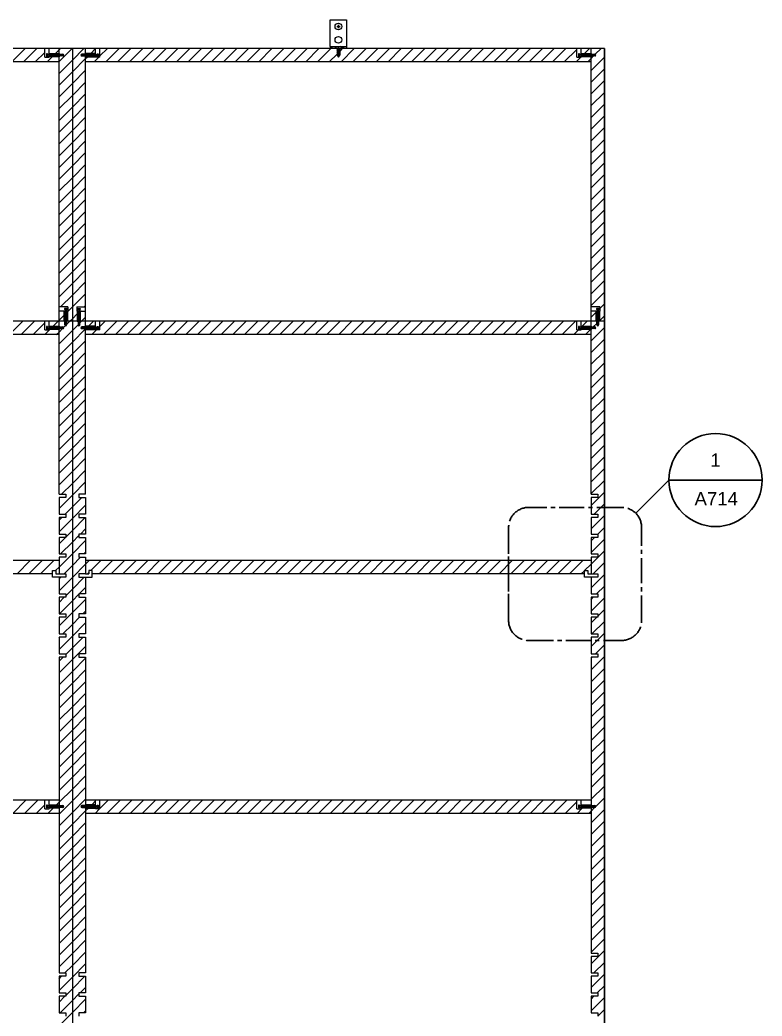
# Model space of a CAD drawing. Header units: millimetres. Extents: x -1085 to 10527, y 119 to 3003.
# Drawn here: x 2661.8 to 2773.4, y 1844.7 to 1994.5 of the extents above; entities that cross this region are included whole.
import ezdxf
from ezdxf.enums import TextEntityAlignment as Align

# ---------------------------------------------------------------- set-up
doc = ezdxf.new("R2010")
doc.units = ezdxf.units.MM
doc.linetypes.add('CENTER2', pattern=[1.125, 0.75, -0.125, 0.125, -0.125])
doc.layers.add('A-SECT A-MCUT', color=4, linetype='Continuous', lineweight=35)
doc.styles.add('ARIAL', font='arial.ttf')

msp = doc.modelspace()

# ---------------------------------------------------------------- linework, layer by layer
for p, q in [((2708.46, 1990.52), (2708.46, 1994.52)), ((2708.46, 1994.52), (2710.96, 1994.52)), ((2709.67, 1993.56), (2709.71, 1993.77)), ((2709.71, 1993.77), (2709.71, 1993.27)), ((2709.71, 1993.77), (2709.75, 1993.56)), ((2710.96, 1994.52), (2710.96, 1990.52)), ((2709.46, 1993.52), (2709.67, 1993.56)), ((2709.46, 1993.52), (2709.96, 1993.52)), ((2709.46, 1993.52), (2709.67, 1993.48)), ((2709.71, 1993.27), (2709.67, 1993.48)), ((2709.75, 1993.48), (2709.71, 1993.27)), ((2709.75, 1993.56), (2709.96, 1993.52)), ((2709.75, 1993.48), (2709.95, 1993.52)), ((2749.71, 1990.22), (2549.71, 1990.22)), ((2665.56, 1988.91), (2665.56, 1990.22)), ((2665.96, 1989.44), (2665.81, 1989.44)), ((2665.81, 1989.44), (2665.81, 1989.04)), ((2665.81, 1989.32), (2665.96, 1989.32)), ((2665.81, 1989.16), (2665.96, 1989.16)), ((2665.96, 1989.04), (2665.96, 1989.44)), ((2666.21, 1989.34), (2665.96, 1989.34)), ((2665.96, 1989.14), (2666.21, 1989.14)), ((2666.21, 1989.49), (2666.21, 1990.22)), ((2666.21, 1988.99), (2666.21, 1989.49)), ((2666.21, 1989.49), (2667.71, 1989.49)), ((2666.21, 1989.44), (2667.71, 1989.44)), ((2667.71, 1989.34), (2666.21, 1989.34)), ((2666.21, 1989.24), (2667.71, 1989.24)), ((2666.21, 1989.14), (2667.71, 1989.14)), ((2667.71, 1923.22), (2667.71, 1990.22)), ((2667.71, 1989.49), (2667.71, 1988.99)), ((2667.71, 1989.38), (2668.27, 1989.38)), ((2667.71, 1989.29), (2667.91, 1989.1)), ((2667.76, 1989.38), (2668.05, 1989.1)), ((2667.9, 1989.38), (2668.19, 1989.1)), ((2668.04, 1989.38), (2668.32, 1989.11)), ((2668.18, 1989.38), (2668.39, 1989.17)), ((2669.71, 1990.22), (2669.71, 1753.22)), ((2671.23, 1989.38), (2671.02, 1989.17)), ((2671.37, 1989.38), (2671.1, 1989.11)), ((2671.71, 1989.38), (2671.15, 1989.38)), ((2671.51, 1989.38), (2671.23, 1989.1)), ((2671.65, 1989.38), (2671.37, 1989.1)), ((2671.71, 1989.29), (2671.51, 1989.1)), ((2671.71, 1923.22), (2671.71, 1990.22)), ((2671.71, 1989.49), (2671.71, 1988.99)), ((2673.21, 1989.49), (2671.71, 1989.49)), ((2673.21, 1989.44), (2671.71, 1989.44)), ((2671.71, 1989.34), (2673.21, 1989.34)), ((2673.21, 1989.24), (2671.71, 1989.24)), ((2673.21, 1989.14), (2671.71, 1989.14)), ((2673.21, 1989.49), (2673.21, 1990.22)), ((2673.21, 1988.99), (2673.21, 1989.49)), ((2673.21, 1989.34), (2673.46, 1989.34)), ((2673.46, 1989.14), (2673.21, 1989.14)), ((2673.46, 1989.44), (2673.61, 1989.44)), ((2673.46, 1989.04), (2673.46, 1989.44)), ((2673.61, 1989.32), (2673.46, 1989.32)), ((2673.61, 1989.16), (2673.46, 1989.16)), ((2673.61, 1989.44), (2673.61, 1989.04)), ((2673.86, 1988.91), (2673.86, 1990.22)), ((2708.46, 1990.52), (2710.96, 1990.52)), ((2708.46, 1990.52), (2708.46, 1990.22)), ((2709.21, 1990.52), (2709.21, 1990.22)), ((2709.51, 1990.22), (2709.21, 1990.37)), ((2709.46, 1990.52), (2709.71, 1990.42)), ((2709.51, 1990.22), (2709.51, 1989.22)), ((2709.51, 1989.82), (2709.77, 1990.22)), ((2709.51, 1990.12), (2709.57, 1990.22)), ((2709.51, 1989.52), (2709.91, 1990.12)), ((2709.51, 1989.22), (2709.91, 1989.82)), ((2709.51, 1989.22), (2709.71, 1988.92)), ((2709.61, 1989.07), (2709.91, 1989.52)), ((2709.96, 1990.52), (2709.71, 1990.42)), ((2709.71, 1988.92), (2709.91, 1989.22)), ((2709.91, 1990.22), (2710.21, 1990.37)), ((2709.91, 1990.22), (2709.91, 1989.22)), ((2710.21, 1990.52), (2710.21, 1990.22)), ((2710.96, 1990.52), (2710.96, 1990.22)), ((2745.56, 1988.91), (2745.56, 1990.22)), ((2745.96, 1989.44), (2745.81, 1989.44)), ((2745.81, 1989.44), (2745.81, 1989.04)), ((2745.81, 1989.32), (2745.96, 1989.32)), ((2745.81, 1989.16), (2745.96, 1989.16)), ((2745.96, 1989.04), (2745.96, 1989.44)), ((2746.21, 1989.34), (2745.96, 1989.34)), ((2745.96, 1989.14), (2746.21, 1989.14)), ((2746.21, 1989.49), (2746.21, 1990.22)), ((2746.21, 1988.99), (2746.21, 1989.49)), ((2746.21, 1989.49), (2747.71, 1989.49)), ((2746.21, 1989.44), (2747.71, 1989.44)), ((2747.71, 1989.34), (2746.21, 1989.34)), ((2746.21, 1989.24), (2747.71, 1989.24)), ((2746.21, 1989.14), (2747.71, 1989.14)), ((2747.71, 1923.22), (2747.71, 1990.22)), ((2747.71, 1989.49), (2747.71, 1988.99)), ((2747.71, 1989.38), (2748.27, 1989.38)), ((2747.71, 1989.29), (2747.91, 1989.1)), ((2747.76, 1989.38), (2748.05, 1989.1)), ((2747.9, 1989.38), (2748.19, 1989.1)), ((2748.04, 1989.38), (2748.32, 1989.11)), ((2748.18, 1989.38), (2748.39, 1989.17)), ((2749.71, 1753.22), (2749.71, 1990.22)), ((2749.71, 1990.22), (2749.71, 1753.22)), ((2667.71, 1988.22), (2631.71, 1988.22)), ((2665.56, 1988.91), (2666.21, 1988.91)), ((2665.81, 1989.04), (2665.96, 1989.04)), ((2666.21, 1989.04), (2667.71, 1989.04)), ((2666.21, 1988.91), (2666.21, 1988.99)), ((2667.71, 1988.99), (2666.21, 1988.99)), ((2668.27, 1989.1), (2667.71, 1989.1)), ((2671.15, 1989.1), (2671.71, 1989.1)), ((2673.21, 1989.04), (2671.71, 1989.04)), ((2671.71, 1988.99), (2673.21, 1988.99)), ((2747.71, 1988.22), (2671.71, 1988.22)), ((2673.21, 1988.91), (2673.21, 1988.99)), ((2673.86, 1988.91), (2673.21, 1988.91)), ((2673.61, 1989.04), (2673.46, 1989.04)), ((2745.56, 1988.91), (2746.21, 1988.91)), ((2745.81, 1989.04), (2745.96, 1989.04)), ((2746.21, 1989.04), (2747.71, 1989.04)), ((2746.21, 1988.91), (2746.21, 1988.99)), ((2747.71, 1988.99), (2746.21, 1988.99)), ((2748.27, 1989.1), (2747.71, 1989.1)), ((2669.03, 1951.37), (2667.72, 1951.37)), ((2668.46, 1950.72), (2667.72, 1950.72)), ((2668.38, 1950.72), (2668.46, 1950.72)), ((2668.46, 1949.22), (2668.46, 1950.72)), ((2668.46, 1950.72), (2668.96, 1950.72)), ((2668.91, 1951.12), (2668.51, 1951.12)), ((2668.51, 1951.12), (2668.51, 1950.97)), ((2668.51, 1950.97), (2668.91, 1950.97)), ((2668.51, 1950.72), (2668.51, 1949.22)), ((2668.61, 1950.97), (2668.61, 1950.72)), ((2668.61, 1950.72), (2668.61, 1949.22)), ((2668.63, 1951.12), (2668.63, 1950.97)), ((2668.71, 1950.72), (2668.71, 1949.22)), ((2668.79, 1951.12), (2668.79, 1950.97)), ((2668.81, 1950.72), (2668.81, 1950.97)), ((2668.81, 1949.22), (2668.81, 1950.72)), ((2668.91, 1950.97), (2668.91, 1951.12)), ((2668.91, 1950.72), (2668.91, 1949.22)), ((2669.03, 1950.72), (2668.96, 1950.72)), ((2668.96, 1950.72), (2668.96, 1949.22)), ((2669.03, 1951.37), (2669.03, 1950.72)), ((2670.38, 1951.37), (2670.38, 1950.72)), ((2670.38, 1951.37), (2671.69, 1951.37)), ((2670.38, 1950.72), (2670.46, 1950.72)), ((2670.96, 1950.72), (2670.46, 1950.72)), ((2670.46, 1950.72), (2670.46, 1949.22)), ((2670.51, 1950.97), (2670.51, 1951.12)), ((2670.51, 1951.12), (2670.91, 1951.12)), ((2670.91, 1950.97), (2670.51, 1950.97)), ((2670.51, 1950.72), (2670.51, 1949.22)), ((2670.61, 1950.72), (2670.61, 1950.97)), ((2670.61, 1949.22), (2670.61, 1950.72)), ((2670.63, 1951.12), (2670.63, 1950.97)), ((2670.71, 1950.72), (2670.71, 1949.22)), ((2670.79, 1951.12), (2670.79, 1950.97)), ((2670.81, 1950.97), (2670.81, 1950.72)), ((2670.81, 1950.72), (2670.81, 1949.22)), ((2670.91, 1951.12), (2670.91, 1950.97)), ((2670.91, 1950.72), (2670.91, 1949.22)), ((2671.03, 1950.72), (2670.96, 1950.72)), ((2670.96, 1950.72), (2671.69, 1950.72)), ((2670.96, 1949.22), (2670.96, 1950.72)), ((2749.03, 1951.37), (2747.72, 1951.37)), ((2748.46, 1950.72), (2747.72, 1950.72)), ((2748.38, 1950.72), (2748.46, 1950.72)), ((2748.46, 1949.22), (2748.46, 1950.72)), ((2748.46, 1950.72), (2748.96, 1950.72)), ((2748.91, 1951.12), (2748.51, 1951.12)), ((2748.51, 1951.12), (2748.51, 1950.97)), ((2748.51, 1950.97), (2748.91, 1950.97)), ((2748.51, 1950.72), (2748.51, 1949.22)), ((2748.61, 1950.97), (2748.61, 1950.72)), ((2748.61, 1950.72), (2748.61, 1949.22)), ((2748.63, 1951.12), (2748.63, 1950.97)), ((2748.71, 1950.72), (2748.71, 1949.22)), ((2748.79, 1951.12), (2748.79, 1950.97)), ((2748.81, 1950.72), (2748.81, 1950.97)), ((2748.81, 1949.22), (2748.81, 1950.72)), ((2748.91, 1950.97), (2748.91, 1951.12)), ((2748.91, 1950.72), (2748.91, 1949.22)), ((2749.03, 1950.72), (2748.96, 1950.72)), ((2748.96, 1950.72), (2748.96, 1949.22)), ((2749.03, 1951.37), (2749.03, 1950.72)), ((2749.71, 1949.22), (2549.71, 1949.22)), ((2665.56, 1947.91), (2665.56, 1949.22)), ((2666.21, 1948.49), (2666.21, 1949.22)), ((2668.96, 1949.22), (2668.46, 1949.22)), ((2668.76, 1949.22), (2668.57, 1949.02)), ((2668.57, 1948.66), (2668.57, 1949.22)), ((2668.85, 1949.17), (2668.57, 1948.88)), ((2668.85, 1949.03), (2668.57, 1948.74)), ((2668.85, 1948.89), (2668.58, 1948.61)), ((2668.85, 1948.75), (2668.64, 1948.54)), ((2668.85, 1949.22), (2668.85, 1948.66)), ((2670.46, 1949.22), (2670.96, 1949.22)), ((2670.57, 1949.22), (2670.57, 1948.66)), ((2670.57, 1949.17), (2670.85, 1948.88)), ((2670.57, 1949.03), (2670.85, 1948.74)), ((2670.57, 1948.89), (2670.84, 1948.61)), ((2670.57, 1948.75), (2670.77, 1948.54)), ((2670.65, 1949.22), (2670.85, 1949.02)), ((2670.85, 1948.66), (2670.85, 1949.22)), ((2673.21, 1948.49), (2673.21, 1949.22)), ((2673.86, 1947.91), (2673.86, 1949.22)), ((2745.56, 1947.91), (2745.56, 1949.22)), ((2746.21, 1948.49), (2746.21, 1949.22)), ((2748.96, 1949.22), (2748.46, 1949.22)), ((2748.76, 1949.22), (2748.57, 1949.02)), ((2748.57, 1948.66), (2748.57, 1949.22)), ((2748.85, 1949.17), (2748.57, 1948.88)), ((2748.85, 1949.03), (2748.57, 1948.74)), ((2748.85, 1948.89), (2748.58, 1948.61)), ((2748.85, 1948.75), (2748.64, 1948.54)), ((2748.85, 1949.22), (2748.85, 1948.66)), ((2667.71, 1947.22), (2631.71, 1947.22)), ((2665.56, 1947.91), (2666.21, 1947.91)), ((2665.96, 1948.44), (2665.81, 1948.44)), ((2665.81, 1948.44), (2665.81, 1948.04)), ((2665.81, 1948.32), (2665.96, 1948.32)), ((2665.81, 1948.16), (2665.96, 1948.16)), ((2665.81, 1948.04), (2665.96, 1948.04)), ((2665.96, 1948.04), (2665.96, 1948.44)), ((2666.21, 1948.34), (2665.96, 1948.34)), ((2665.96, 1948.14), (2666.21, 1948.14)), ((2666.21, 1947.99), (2666.21, 1948.49)), ((2666.21, 1948.49), (2667.71, 1948.49)), ((2666.21, 1948.44), (2667.71, 1948.44)), ((2667.71, 1948.34), (2666.21, 1948.34)), ((2666.21, 1948.24), (2667.71, 1948.24)), ((2666.21, 1948.14), (2667.71, 1948.14)), ((2666.21, 1948.04), (2667.71, 1948.04)), ((2666.21, 1947.91), (2666.21, 1947.99)), ((2667.71, 1947.99), (2666.21, 1947.99)), ((2667.71, 1948.49), (2667.71, 1947.99)), ((2667.71, 1948.38), (2668.27, 1948.38)), ((2667.71, 1948.29), (2667.91, 1948.1)), ((2668.27, 1948.1), (2667.71, 1948.1)), ((2667.76, 1948.38), (2668.05, 1948.1)), ((2667.9, 1948.38), (2668.19, 1948.1)), ((2668.04, 1948.38), (2668.32, 1948.11)), ((2668.18, 1948.38), (2668.39, 1948.17)), ((2671.23, 1948.38), (2671.02, 1948.17)), ((2671.37, 1948.38), (2671.1, 1948.11)), ((2671.71, 1948.38), (2671.15, 1948.38)), ((2671.15, 1948.1), (2671.71, 1948.1)), ((2671.51, 1948.38), (2671.23, 1948.1)), ((2671.65, 1948.38), (2671.37, 1948.1)), ((2671.71, 1948.29), (2671.51, 1948.1)), ((2671.71, 1948.49), (2671.71, 1947.99)), ((2673.21, 1948.49), (2671.71, 1948.49)), ((2673.21, 1948.44), (2671.71, 1948.44)), ((2671.71, 1948.34), (2673.21, 1948.34)), ((2673.21, 1948.24), (2671.71, 1948.24)), ((2673.21, 1948.14), (2671.71, 1948.14)), ((2673.21, 1948.04), (2671.71, 1948.04)), ((2671.71, 1947.99), (2673.21, 1947.99)), ((2747.71, 1947.22), (2671.71, 1947.22)), ((2673.21, 1947.99), (2673.21, 1948.49)), ((2673.21, 1948.34), (2673.46, 1948.34)), ((2673.46, 1948.14), (2673.21, 1948.14)), ((2673.21, 1947.91), (2673.21, 1947.99)), ((2673.86, 1947.91), (2673.21, 1947.91)), ((2673.46, 1948.44), (2673.61, 1948.44)), ((2673.46, 1948.04), (2673.46, 1948.44)), ((2673.61, 1948.32), (2673.46, 1948.32)), ((2673.61, 1948.16), (2673.46, 1948.16)), ((2673.61, 1948.04), (2673.46, 1948.04)), ((2673.61, 1948.44), (2673.61, 1948.04)), ((2745.56, 1947.91), (2746.21, 1947.91)), ((2745.96, 1948.44), (2745.81, 1948.44)), ((2745.81, 1948.44), (2745.81, 1948.04)), ((2745.81, 1948.32), (2745.96, 1948.32)), ((2745.81, 1948.16), (2745.96, 1948.16)), ((2745.81, 1948.04), (2745.96, 1948.04)), ((2745.96, 1948.04), (2745.96, 1948.44)), ((2746.21, 1948.34), (2745.96, 1948.34)), ((2745.96, 1948.14), (2746.21, 1948.14)), ((2746.21, 1947.99), (2746.21, 1948.49)), ((2746.21, 1948.49), (2747.71, 1948.49)), ((2746.21, 1948.44), (2747.71, 1948.44)), ((2747.71, 1948.34), (2746.21, 1948.34)), ((2746.21, 1948.24), (2747.71, 1948.24)), ((2746.21, 1948.14), (2747.71, 1948.14)), ((2746.21, 1948.04), (2747.71, 1948.04)), ((2746.21, 1947.91), (2746.21, 1947.99)), ((2747.71, 1947.99), (2746.21, 1947.99)), ((2747.71, 1948.49), (2747.71, 1947.99)), ((2747.71, 1948.38), (2748.27, 1948.38)), ((2747.71, 1948.29), (2747.91, 1948.1)), ((2748.27, 1948.1), (2747.71, 1948.1)), ((2747.76, 1948.38), (2748.05, 1948.1)), ((2747.9, 1948.38), (2748.19, 1948.1)), ((2748.04, 1948.38), (2748.32, 1948.11)), ((2748.18, 1948.38), (2748.39, 1948.17)), ((2667.71, 1923.22), (2668.71, 1923.22)), ((2668.71, 1923.22), (2668.71, 1922.72)), ((2671.71, 1923.22), (2670.71, 1923.22)), ((2670.71, 1923.22), (2670.71, 1922.72)), ((2747.71, 1923.22), (2748.71, 1923.22)), ((2748.71, 1923.22), (2748.71, 1922.72)), ((2667.71, 1922.72), (2667.71, 1920.22)), ((2667.71, 1922.72), (2667.71, 1920.22)), ((2668.71, 1922.72), (2667.71, 1922.72)), ((2670.71, 1922.72), (2671.71, 1922.72)), ((2671.71, 1922.72), (2671.71, 1920.22)), ((2671.71, 1922.72), (2671.71, 1920.22)), ((2747.71, 1922.72), (2747.71, 1920.22)), ((2748.71, 1922.72), (2747.71, 1922.72)), ((2667.71, 1920.22), (2668.71, 1920.22)), ((2668.71, 1920.22), (2668.71, 1919.72)), ((2671.71, 1920.22), (2670.71, 1920.22)), ((2670.71, 1920.22), (2670.71, 1919.72)), ((2747.71, 1920.22), (2748.71, 1920.22)), ((2748.71, 1920.22), (2748.71, 1919.72)), ((2667.71, 1919.72), (2667.71, 1917.22)), ((2667.71, 1919.72), (2667.71, 1917.22)), ((2668.71, 1919.72), (2667.71, 1919.72)), ((2670.71, 1919.72), (2671.71, 1919.72)), ((2671.71, 1919.72), (2671.71, 1917.22)), ((2671.71, 1919.72), (2671.71, 1917.22)), ((2747.71, 1919.72), (2747.71, 1917.22)), ((2748.71, 1919.72), (2747.71, 1919.72)), ((2667.71, 1917.22), (2668.71, 1917.22)), ((2668.71, 1917.22), (2668.71, 1916.72)), ((2671.71, 1917.22), (2670.71, 1917.22)), ((2670.71, 1917.22), (2670.71, 1916.72)), ((2747.71, 1917.22), (2748.71, 1917.22)), ((2748.71, 1917.22), (2748.71, 1916.72)), ((2667.71, 1916.72), (2667.71, 1914.22)), ((2667.71, 1916.72), (2667.71, 1914.22)), ((2668.71, 1916.72), (2667.71, 1916.72)), ((2670.71, 1916.72), (2671.71, 1916.72)), ((2671.71, 1916.72), (2671.71, 1914.22)), ((2671.71, 1916.72), (2671.71, 1914.22)), ((2747.71, 1916.72), (2747.71, 1914.22)), ((2748.71, 1916.72), (2747.71, 1916.72)), ((2667.71, 1913.22), (2631.71, 1913.22)), ((2667.71, 1914.22), (2668.71, 1914.22)), ((2667.71, 1913.72), (2667.71, 1911.22)), ((2667.71, 1913.72), (2667.71, 1911.22)), ((2668.71, 1913.72), (2667.71, 1913.72)), ((2668.71, 1914.22), (2668.71, 1913.72)), ((2671.71, 1914.22), (2670.71, 1914.22)), ((2670.71, 1914.22), (2670.71, 1913.72)), ((2670.71, 1913.72), (2671.71, 1913.72)), ((2671.71, 1913.72), (2671.71, 1911.22)), ((2671.71, 1913.72), (2671.71, 1911.22)), ((2747.71, 1913.22), (2671.71, 1913.22)), ((2747.71, 1914.22), (2748.71, 1914.22)), ((2747.71, 1913.72), (2747.71, 1911.22)), ((2748.71, 1913.72), (2747.71, 1913.72)), ((2748.71, 1914.22), (2748.71, 1913.72)), ((2666.71, 1910.72), (2666.71, 1911.72)), ((2666.71, 1911.72), (2667.21, 1911.72)), ((2667.21, 1911.72), (2667.21, 1911.22)), ((2672.71, 1911.72), (2672.21, 1911.72)), ((2672.21, 1911.72), (2672.21, 1911.22)), ((2672.71, 1910.72), (2672.71, 1911.72)), ((2746.71, 1910.72), (2746.71, 1911.72)), ((2746.71, 1911.72), (2747.21, 1911.72)), ((2747.21, 1911.72), (2747.21, 1911.22)), ((2666.71, 1911.22), (2632.71, 1911.22)), ((2667.71, 1910.72), (2666.71, 1910.72)), ((2667.21, 1911.22), (2667.71, 1911.22)), ((2667.21, 1911.22), (2667.71, 1911.22)), ((2667.71, 1911.22), (2668.71, 1911.22)), ((2667.71, 1910.72), (2667.71, 1908.22)), ((2667.71, 1910.72), (2667.71, 1908.22)), ((2668.71, 1910.72), (2667.71, 1910.72)), ((2668.71, 1911.22), (2668.71, 1910.72)), ((2671.71, 1911.22), (2670.71, 1911.22)), ((2670.71, 1911.22), (2670.71, 1910.72)), ((2670.71, 1910.72), (2671.71, 1910.72)), ((2671.71, 1911.22), (2672.21, 1911.22)), ((2671.71, 1911.22), (2672.21, 1911.22)), ((2671.71, 1910.72), (2671.71, 1908.22)), ((2671.71, 1910.72), (2671.71, 1908.22)), ((2671.71, 1910.72), (2672.71, 1910.72)), ((2746.71, 1911.22), (2672.71, 1911.22)), ((2747.71, 1910.72), (2746.71, 1910.72)), ((2747.21, 1911.22), (2747.71, 1911.22)), ((2747.71, 1911.22), (2748.71, 1911.22)), ((2747.71, 1910.72), (2747.71, 1908.22)), ((2748.71, 1910.72), (2747.71, 1910.72)), ((2748.71, 1911.22), (2748.71, 1910.72)), ((2667.71, 1908.22), (2668.71, 1908.22)), ((2667.71, 1907.72), (2667.71, 1905.22)), ((2667.71, 1907.72), (2667.71, 1905.22)), ((2668.71, 1907.72), (2667.71, 1907.72)), ((2668.71, 1908.22), (2668.71, 1907.72)), ((2671.71, 1908.22), (2670.71, 1908.22)), ((2670.71, 1908.22), (2670.71, 1907.72)), ((2670.71, 1907.72), (2671.71, 1907.72)), ((2671.71, 1907.72), (2671.71, 1905.22)), ((2671.71, 1907.72), (2671.71, 1905.22)), ((2747.71, 1908.22), (2748.71, 1908.22)), ((2747.71, 1907.72), (2747.71, 1905.22)), ((2748.71, 1907.72), (2747.71, 1907.72)), ((2748.71, 1908.22), (2748.71, 1907.72)), ((2667.71, 1905.22), (2668.71, 1905.22)), ((2667.71, 1904.72), (2667.71, 1902.22)), ((2667.71, 1904.72), (2667.71, 1902.22)), ((2668.71, 1904.72), (2667.71, 1904.72)), ((2668.71, 1905.22), (2668.71, 1904.72)), ((2671.71, 1905.22), (2670.71, 1905.22)), ((2670.71, 1905.22), (2670.71, 1904.72)), ((2670.71, 1904.72), (2671.71, 1904.72)), ((2671.71, 1904.72), (2671.71, 1902.22)), ((2671.71, 1904.72), (2671.71, 1902.22)), ((2747.71, 1905.22), (2748.71, 1905.22)), ((2747.71, 1904.72), (2747.71, 1902.22)), ((2748.71, 1904.72), (2747.71, 1904.72)), ((2748.71, 1905.22), (2748.71, 1904.72)), ((2667.71, 1902.22), (2668.71, 1902.22)), ((2667.71, 1901.72), (2667.71, 1899.22)), ((2667.71, 1901.72), (2667.71, 1899.22)), ((2668.71, 1901.72), (2667.71, 1901.72)), ((2668.71, 1902.22), (2668.71, 1901.72)), ((2671.71, 1902.22), (2670.71, 1902.22)), ((2670.71, 1902.22), (2670.71, 1901.72)), ((2670.71, 1901.72), (2671.71, 1901.72)), ((2671.71, 1901.72), (2671.71, 1899.22)), ((2671.71, 1901.72), (2671.71, 1899.22)), ((2747.71, 1902.22), (2748.71, 1902.22)), ((2747.71, 1901.72), (2747.71, 1899.22)), ((2748.71, 1901.72), (2747.71, 1901.72)), ((2748.71, 1902.22), (2748.71, 1901.72)), ((2667.71, 1899.22), (2668.71, 1899.22)), ((2667.71, 1898.72), (2667.71, 1851.22)), ((2668.71, 1898.72), (2667.71, 1898.72)), ((2668.71, 1899.22), (2668.71, 1898.72)), ((2671.71, 1899.22), (2670.71, 1899.22)), ((2670.71, 1899.22), (2670.71, 1898.72)), ((2670.71, 1898.72), (2671.71, 1898.72)), ((2671.71, 1898.72), (2671.71, 1851.22)), ((2747.71, 1899.22), (2748.71, 1899.22)), ((2747.71, 1898.72), (2747.71, 1854.22)), ((2748.71, 1898.72), (2747.71, 1898.72)), ((2748.71, 1899.22), (2748.71, 1898.72)), ((2667.71, 1877.22), (2631.71, 1877.22)), ((2665.56, 1875.91), (2665.56, 1877.22)), ((2666.21, 1876.49), (2666.21, 1877.22)), ((2747.71, 1877.22), (2671.71, 1877.22)), ((2673.21, 1876.49), (2673.21, 1877.22)), ((2673.86, 1875.91), (2673.86, 1877.22)), ((2745.56, 1875.91), (2745.56, 1877.22)), ((2746.21, 1876.49), (2746.21, 1877.22)), ((2665.56, 1875.91), (2666.21, 1875.91)), ((2665.96, 1876.44), (2665.81, 1876.44)), ((2665.81, 1876.44), (2665.81, 1876.04)), ((2665.81, 1876.32), (2665.96, 1876.32)), ((2665.81, 1876.16), (2665.96, 1876.16)), ((2665.81, 1876.04), (2665.96, 1876.04)), ((2665.96, 1876.04), (2665.96, 1876.44)), ((2666.21, 1876.34), (2665.96, 1876.34)), ((2665.96, 1876.14), (2666.21, 1876.14)), ((2666.21, 1875.99), (2666.21, 1876.49)), ((2666.21, 1876.49), (2667.71, 1876.49)), ((2666.21, 1876.44), (2667.71, 1876.44)), ((2667.71, 1876.34), (2666.21, 1876.34)), ((2666.21, 1876.24), (2667.71, 1876.24)), ((2666.21, 1876.14), (2667.71, 1876.14)), ((2666.21, 1876.04), (2667.71, 1876.04)), ((2666.21, 1875.91), (2666.21, 1875.99)), ((2667.71, 1875.99), (2666.21, 1875.99)), ((2667.71, 1876.49), (2667.71, 1875.99)), ((2667.71, 1876.38), (2668.27, 1876.38)), ((2667.71, 1876.29), (2667.91, 1876.1)), ((2668.27, 1876.1), (2667.71, 1876.1)), ((2667.76, 1876.38), (2668.05, 1876.1)), ((2667.9, 1876.38), (2668.19, 1876.1)), ((2668.04, 1876.38), (2668.32, 1876.11)), ((2668.18, 1876.38), (2668.39, 1876.17)), ((2671.23, 1876.38), (2671.02, 1876.17)), ((2671.37, 1876.38), (2671.1, 1876.11)), ((2671.71, 1876.38), (2671.15, 1876.38)), ((2671.15, 1876.1), (2671.71, 1876.1)), ((2671.51, 1876.38), (2671.23, 1876.1)), ((2671.65, 1876.38), (2671.37, 1876.1)), ((2671.71, 1876.29), (2671.51, 1876.1)), ((2671.71, 1876.49), (2671.71, 1875.99)), ((2673.21, 1876.49), (2671.71, 1876.49)), ((2673.21, 1876.44), (2671.71, 1876.44)), ((2671.71, 1876.34), (2673.21, 1876.34)), ((2673.21, 1876.24), (2671.71, 1876.24)), ((2673.21, 1876.14), (2671.71, 1876.14)), ((2673.21, 1876.04), (2671.71, 1876.04)), ((2671.71, 1875.99), (2673.21, 1875.99)), ((2673.21, 1875.99), (2673.21, 1876.49)), ((2673.21, 1876.34), (2673.46, 1876.34)), ((2673.46, 1876.14), (2673.21, 1876.14)), ((2673.21, 1875.91), (2673.21, 1875.99)), ((2673.86, 1875.91), (2673.21, 1875.91)), ((2673.46, 1876.44), (2673.61, 1876.44)), ((2673.46, 1876.04), (2673.46, 1876.44)), ((2673.61, 1876.32), (2673.46, 1876.32)), ((2673.61, 1876.16), (2673.46, 1876.16)), ((2673.61, 1876.04), (2673.46, 1876.04)), ((2673.61, 1876.44), (2673.61, 1876.04)), ((2745.56, 1875.91), (2746.21, 1875.91)), ((2745.96, 1876.44), (2745.81, 1876.44)), ((2745.81, 1876.44), (2745.81, 1876.04)), ((2745.81, 1876.32), (2745.96, 1876.32)), ((2745.81, 1876.16), (2745.96, 1876.16)), ((2745.81, 1876.04), (2745.96, 1876.04)), ((2745.96, 1876.04), (2745.96, 1876.44)), ((2746.21, 1876.34), (2745.96, 1876.34)), ((2745.96, 1876.14), (2746.21, 1876.14)), ((2746.21, 1875.99), (2746.21, 1876.49)), ((2746.21, 1876.49), (2747.71, 1876.49)), ((2746.21, 1876.44), (2747.71, 1876.44)), ((2747.71, 1876.34), (2746.21, 1876.34)), ((2746.21, 1876.24), (2747.71, 1876.24)), ((2746.21, 1876.14), (2747.71, 1876.14)), ((2746.21, 1876.04), (2747.71, 1876.04)), ((2746.21, 1875.91), (2746.21, 1875.99)), ((2747.71, 1875.99), (2746.21, 1875.99)), ((2747.71, 1876.49), (2747.71, 1875.99)), ((2747.71, 1876.38), (2748.27, 1876.38)), ((2747.71, 1876.29), (2747.91, 1876.1)), ((2748.27, 1876.1), (2747.71, 1876.1)), ((2747.76, 1876.38), (2748.05, 1876.1)), ((2747.9, 1876.38), (2748.19, 1876.1)), ((2748.04, 1876.38), (2748.32, 1876.11)), ((2748.18, 1876.38), (2748.39, 1876.17)), ((2667.71, 1875.22), (2631.71, 1875.22)), ((2747.71, 1875.22), (2671.71, 1875.22)), ((2747.71, 1854.22), (2748.71, 1854.22)), ((2747.71, 1853.72), (2747.71, 1851.22)), ((2748.71, 1853.72), (2747.71, 1853.72)), ((2748.71, 1854.22), (2748.71, 1853.72)), ((2667.71, 1851.22), (2668.71, 1851.22)), ((2667.71, 1850.72), (2667.71, 1848.22)), ((2667.71, 1850.72), (2667.71, 1848.22)), ((2668.71, 1850.72), (2667.71, 1850.72)), ((2668.71, 1851.22), (2668.71, 1850.72)), ((2671.71, 1851.22), (2670.71, 1851.22)), ((2670.71, 1851.22), (2670.71, 1850.72)), ((2670.71, 1850.72), (2671.71, 1850.72)), ((2671.71, 1850.72), (2671.71, 1848.22)), ((2671.71, 1850.72), (2671.71, 1848.22)), ((2747.71, 1851.22), (2748.71, 1851.22)), ((2747.71, 1850.72), (2747.71, 1848.22)), ((2748.71, 1850.72), (2747.71, 1850.72)), ((2748.71, 1851.22), (2748.71, 1850.72)), ((2667.71, 1848.22), (2668.71, 1848.22)), ((2667.71, 1847.72), (2667.71, 1845.22)), ((2667.71, 1847.72), (2667.71, 1845.22)), ((2668.71, 1847.72), (2667.71, 1847.72)), ((2668.71, 1848.22), (2668.71, 1847.72)), ((2671.71, 1848.22), (2670.71, 1848.22)), ((2670.71, 1848.22), (2670.71, 1847.72)), ((2670.71, 1847.72), (2671.71, 1847.72)), ((2671.71, 1847.72), (2671.71, 1845.22)), ((2671.71, 1847.72), (2671.71, 1845.22)), ((2747.71, 1848.22), (2748.71, 1848.22)), ((2747.71, 1847.72), (2747.71, 1845.22)), ((2748.71, 1847.72), (2747.71, 1847.72)), ((2748.71, 1848.22), (2748.71, 1847.72)), ((2667.71, 1845.22), (2668.71, 1845.22)), ((2668.71, 1845.22), (2668.71, 1844.72)), ((2671.71, 1845.22), (2670.71, 1845.22)), ((2670.71, 1845.22), (2670.71, 1844.72)), ((2747.71, 1845.22), (2748.71, 1845.22)), ((2748.71, 1845.22), (2748.71, 1844.72))]:
    msp.add_line(p, q)
at = {"linetype": 'Continuous', "transparency": 33554569}
for p, q in [((2660.61, 1988.22), (2662.61, 1990.22)), ((2662.38, 1988.22), (2664.38, 1990.22)), ((2664.14, 1988.22), (2665.56, 1989.64)), ((2667.18, 1989.49), (2667.71, 1990.02)), ((2667.71, 1990.02), (2667.91, 1990.22)), ((2667.71, 1988.25), (2669.68, 1990.22)), ((2669.71, 1988.48), (2671.45, 1990.22)), ((2672.48, 1989.49), (2673.21, 1990.21)), ((2673.86, 1989.1), (2674.98, 1990.22)), ((2674.75, 1988.22), (2676.75, 1990.22)), ((2676.52, 1988.22), (2678.52, 1990.22)), ((2678.29, 1988.22), (2680.29, 1990.22)), ((2680.05, 1988.22), (2682.05, 1990.22)), ((2681.82, 1988.22), (2683.82, 1990.22)), ((2683.59, 1988.22), (2685.59, 1990.22)), ((2685.36, 1988.22), (2687.36, 1990.22)), ((2687.12, 1988.22), (2689.12, 1990.22)), ((2688.89, 1988.22), (2690.89, 1990.22)), ((2690.66, 1988.22), (2692.66, 1990.22)), ((2692.43, 1988.22), (2694.43, 1990.22)), ((2694.2, 1988.22), (2696.2, 1990.22)), ((2695.96, 1988.22), (2697.96, 1990.22)), ((2697.73, 1988.22), (2699.73, 1990.22)), ((2699.5, 1988.22), (2701.5, 1990.22)), ((2701.27, 1988.22), (2703.27, 1990.22)), ((2703.03, 1988.22), (2705.03, 1990.22)), ((2704.8, 1988.22), (2706.8, 1990.22)), ((2706.57, 1988.22), (2708.57, 1990.22)), ((2708.34, 1988.22), (2709.51, 1989.39)), ((2708.57, 1990.22), (2708.87, 1990.52)), ((2709.91, 1989.79), (2710.34, 1990.22)), ((2710.11, 1988.22), (2712.11, 1990.22)), ((2710.34, 1990.22), (2710.64, 1990.52)), ((2711.87, 1988.22), (2713.87, 1990.22)), ((2713.64, 1988.22), (2715.64, 1990.22)), ((2715.41, 1988.22), (2717.41, 1990.22)), ((2717.18, 1988.22), (2719.18, 1990.22)), ((2718.94, 1988.22), (2720.94, 1990.22)), ((2720.71, 1988.22), (2722.71, 1990.22)), ((2722.48, 1988.22), (2724.48, 1990.22)), ((2724.25, 1988.22), (2726.25, 1990.22)), ((2726.02, 1988.22), (2728.02, 1990.22)), ((2727.78, 1988.22), (2729.78, 1990.22)), ((2729.55, 1988.22), (2731.55, 1990.22)), ((2731.32, 1988.22), (2733.32, 1990.22)), ((2733.09, 1988.22), (2735.09, 1990.22)), ((2734.85, 1988.22), (2736.85, 1990.22)), ((2736.62, 1988.22), (2738.62, 1990.22)), ((2738.39, 1988.22), (2740.39, 1990.22)), ((2740.16, 1988.22), (2742.16, 1990.22)), ((2741.93, 1988.22), (2743.93, 1990.22)), ((2743.69, 1988.22), (2745.56, 1990.09)), ((2746.73, 1989.49), (2747.46, 1990.22)), ((2748.35, 1989.35), (2749.23, 1990.22)), ((2665.91, 1988.22), (2666.68, 1988.99)), ((2667.68, 1988.22), (2667.71, 1988.25)), ((2667.71, 1986.48), (2669.71, 1988.48)), ((2669.71, 1986.71), (2671.71, 1988.71)), ((2671.71, 1988.71), (2671.98, 1988.99)), ((2672.98, 1988.22), (2673.67, 1988.91)), ((2745.46, 1988.22), (2746.15, 1988.91)), ((2746.21, 1988.97), (2746.23, 1988.99)), ((2747.23, 1988.22), (2747.71, 1988.7)), ((2747.71, 1988.7), (2748.1, 1989.1)), ((2747.71, 1986.93), (2749.71, 1988.93)), ((2667.71, 1984.71), (2669.71, 1986.71)), ((2669.71, 1984.95), (2671.71, 1986.95)), ((2747.71, 1985.16), (2749.71, 1987.16)), ((2667.71, 1982.95), (2669.71, 1984.95)), ((2669.71, 1983.18), (2671.71, 1985.18)), ((2747.71, 1983.4), (2749.71, 1985.4)), ((2667.71, 1981.18), (2669.71, 1983.18)), ((2669.71, 1981.41), (2671.71, 1983.41)), ((2747.71, 1981.63), (2749.71, 1983.63)), ((2669.71, 1979.64), (2671.71, 1981.64)), ((2747.71, 1979.86), (2749.71, 1981.86)), ((2667.71, 1979.41), (2669.71, 1981.41)), ((2667.71, 1977.64), (2669.71, 1979.64)), ((2669.71, 1977.88), (2671.71, 1979.88)), ((2747.71, 1978.09), (2749.71, 1980.09)), ((2667.71, 1975.88), (2669.71, 1977.88)), ((2669.71, 1976.11), (2671.71, 1978.11)), ((2747.71, 1976.33), (2749.71, 1978.33)), ((2667.71, 1974.11), (2669.71, 1976.11)), ((2669.71, 1974.34), (2671.71, 1976.34)), ((2747.71, 1974.56), (2749.71, 1976.56)), ((2667.71, 1972.34), (2669.71, 1974.34)), ((2669.71, 1972.57), (2671.71, 1974.57)), ((2747.71, 1972.79), (2749.71, 1974.79)), ((2669.71, 1970.8), (2671.71, 1972.8)), ((2747.71, 1971.02), (2749.71, 1973.02)), ((2667.71, 1970.57), (2669.71, 1972.57)), ((2747.71, 1969.26), (2749.71, 1971.26)), ((2667.71, 1968.8), (2669.71, 1970.8)), ((2669.71, 1969.04), (2671.71, 1971.04)), ((2667.71, 1967.04), (2669.71, 1969.04)), ((2669.71, 1967.27), (2671.71, 1969.27)), ((2747.71, 1967.49), (2749.71, 1969.49)), ((2667.71, 1965.27), (2669.71, 1967.27)), ((2669.71, 1965.5), (2671.71, 1967.5)), ((2747.71, 1965.72), (2749.71, 1967.72)), ((2667.71, 1963.5), (2669.71, 1965.5)), ((2669.71, 1963.73), (2671.71, 1965.73)), ((2747.71, 1963.95), (2749.71, 1965.95)), ((2667.71, 1961.73), (2669.71, 1963.73)), ((2669.71, 1961.97), (2671.71, 1963.97)), ((2747.71, 1962.18), (2749.71, 1964.18)), ((2669.71, 1960.2), (2671.71, 1962.2)), ((2747.71, 1960.42), (2749.71, 1962.42)), ((2667.71, 1959.97), (2669.71, 1961.97)), ((2667.71, 1958.2), (2669.71, 1960.2)), ((2669.71, 1958.43), (2671.71, 1960.43)), ((2747.71, 1958.65), (2749.71, 1960.65)), ((2667.71, 1956.43), (2669.71, 1958.43)), ((2669.71, 1956.66), (2671.71, 1958.66)), ((2747.71, 1956.88), (2749.71, 1958.88)), ((2667.71, 1954.66), (2669.71, 1956.66)), ((2669.71, 1954.89), (2671.71, 1956.89)), ((2747.71, 1955.11), (2749.71, 1957.11)), ((2667.71, 1952.89), (2669.71, 1954.89)), ((2669.71, 1953.13), (2671.71, 1955.13)), ((2747.71, 1953.35), (2749.71, 1955.35)), ((2669.71, 1951.36), (2671.71, 1953.36)), ((2747.71, 1951.58), (2749.71, 1953.58)), ((2667.95, 1951.37), (2669.71, 1953.13)), ((2749.03, 1951.13), (2749.71, 1951.81)), ((2668.96, 1950.61), (2669.71, 1951.36)), ((2669.71, 1949.59), (2670.46, 1950.34)), ((2671.49, 1951.37), (2671.71, 1951.59)), ((2747.71, 1949.81), (2748.46, 1950.56)), ((2660.27, 1947.22), (2662.27, 1949.22)), ((2662.03, 1947.22), (2664.03, 1949.22)), ((2663.8, 1947.22), (2665.56, 1948.98)), ((2666.84, 1948.49), (2667.57, 1949.22)), ((2667.71, 1949.36), (2668.46, 1950.11)), ((2668.85, 1948.73), (2669.34, 1949.22)), ((2669.34, 1949.22), (2669.71, 1949.59)), ((2669.71, 1947.82), (2670.57, 1948.68)), ((2670.85, 1948.96), (2671.11, 1949.22)), ((2671.11, 1949.22), (2671.71, 1949.82)), ((2672.14, 1948.49), (2672.87, 1949.22)), ((2673.86, 1948.44), (2674.64, 1949.22)), ((2674.41, 1947.22), (2676.41, 1949.22)), ((2676.18, 1947.22), (2678.18, 1949.22)), ((2677.94, 1947.22), (2679.94, 1949.22)), ((2679.71, 1947.22), (2681.71, 1949.22)), ((2681.48, 1947.22), (2683.48, 1949.22)), ((2683.25, 1947.22), (2685.25, 1949.22)), ((2685.02, 1947.22), (2687.02, 1949.22)), ((2686.78, 1947.22), (2688.78, 1949.22)), ((2688.55, 1947.22), (2690.55, 1949.22)), ((2690.32, 1947.22), (2692.32, 1949.22)), ((2692.09, 1947.22), (2694.09, 1949.22)), ((2693.85, 1947.22), (2695.85, 1949.22)), ((2695.62, 1947.22), (2697.62, 1949.22)), ((2697.39, 1947.22), (2699.39, 1949.22)), ((2699.16, 1947.22), (2701.16, 1949.22)), ((2700.93, 1947.22), (2702.93, 1949.22)), ((2702.69, 1947.22), (2704.69, 1949.22)), ((2704.46, 1947.22), (2706.46, 1949.22)), ((2706.23, 1947.22), (2708.23, 1949.22)), ((2708, 1947.22), (2710, 1949.22)), ((2709.76, 1947.22), (2711.76, 1949.22)), ((2711.53, 1947.22), (2713.53, 1949.22)), ((2713.3, 1947.22), (2715.3, 1949.22)), ((2715.07, 1947.22), (2717.07, 1949.22)), ((2716.84, 1947.22), (2718.84, 1949.22)), ((2718.6, 1947.22), (2720.6, 1949.22)), ((2720.37, 1947.22), (2722.37, 1949.22)), ((2722.14, 1947.22), (2724.14, 1949.22)), ((2723.91, 1947.22), (2725.91, 1949.22)), ((2725.67, 1947.22), (2727.67, 1949.22)), ((2727.44, 1947.22), (2729.44, 1949.22)), ((2729.21, 1947.22), (2731.21, 1949.22)), ((2730.98, 1947.22), (2732.98, 1949.22)), ((2732.74, 1947.22), (2734.74, 1949.22)), ((2734.51, 1947.22), (2736.51, 1949.22)), ((2736.28, 1947.22), (2738.28, 1949.22)), ((2738.05, 1947.22), (2740.05, 1949.22)), ((2739.82, 1947.22), (2741.82, 1949.22)), ((2741.58, 1947.22), (2743.58, 1949.22)), ((2743.35, 1947.22), (2745.35, 1949.22)), ((2746.39, 1948.49), (2747.12, 1949.22)), ((2748.04, 1948.38), (2748.57, 1948.9)), ((2748.85, 1949.18), (2748.89, 1949.22)), ((2748.96, 1949.29), (2749.71, 1950.04)), ((2665.57, 1947.22), (2666.34, 1947.99)), ((2667.34, 1947.22), (2667.71, 1947.59)), ((2667.71, 1947.59), (2668.21, 1948.1)), ((2667.71, 1945.82), (2669.71, 1947.82)), ((2668.4, 1948.28), (2668.65, 1948.53)), ((2669.71, 1946.06), (2671.71, 1948.06)), ((2672.64, 1947.22), (2673.33, 1947.91)), ((2745.12, 1947.22), (2745.81, 1947.91)), ((2746.89, 1947.22), (2747.65, 1947.99)), ((2747.71, 1946.27), (2749.71, 1948.27)), ((2747.71, 1948.04), (2747.76, 1948.1)), ((2667.71, 1944.06), (2669.71, 1946.06)), ((2669.71, 1944.29), (2671.71, 1946.29)), ((2747.71, 1944.51), (2749.71, 1946.51)), ((2667.71, 1942.29), (2669.71, 1944.29)), ((2669.71, 1942.52), (2671.71, 1944.52)), ((2747.71, 1942.74), (2749.71, 1944.74)), ((2669.71, 1940.75), (2671.71, 1942.75)), ((2747.71, 1940.97), (2749.71, 1942.97)), ((2667.71, 1940.52), (2669.71, 1942.52)), ((2747.71, 1939.2), (2749.71, 1941.2)), ((2667.71, 1938.75), (2669.71, 1940.75)), ((2669.71, 1938.98), (2671.71, 1940.98)), ((2667.71, 1936.98), (2669.71, 1938.98)), ((2669.71, 1937.22), (2671.71, 1939.22)), ((2747.71, 1937.44), (2749.71, 1939.44)), ((2667.71, 1935.22), (2669.71, 1937.22)), ((2669.71, 1935.45), (2671.71, 1937.45)), ((2747.71, 1935.67), (2749.71, 1937.67)), ((2667.71, 1933.45), (2669.71, 1935.45)), ((2669.71, 1933.68), (2671.71, 1935.68)), ((2747.71, 1933.9), (2749.71, 1935.9)), ((2669.71, 1931.91), (2671.71, 1933.91)), ((2747.71, 1932.13), (2749.71, 1934.13)), ((2667.71, 1931.68), (2669.71, 1933.68)), ((2747.71, 1930.36), (2749.71, 1932.36)), ((2667.71, 1929.91), (2669.71, 1931.91)), ((2669.71, 1930.15), (2671.71, 1932.15)), ((2667.71, 1928.15), (2669.71, 1930.15)), ((2669.71, 1928.38), (2671.71, 1930.38)), ((2747.71, 1928.6), (2749.71, 1930.6)), ((2667.71, 1926.38), (2669.71, 1928.38)), ((2669.71, 1926.61), (2671.71, 1928.61)), ((2747.71, 1926.83), (2749.71, 1928.83)), ((2667.71, 1924.61), (2669.71, 1926.61)), ((2669.71, 1924.84), (2671.71, 1926.84)), ((2747.71, 1925.06), (2749.71, 1927.06)), ((2668.09, 1923.22), (2669.71, 1924.84)), ((2669.71, 1923.07), (2671.71, 1925.07)), ((2747.71, 1923.29), (2749.71, 1925.29)), ((2671.62, 1923.22), (2671.71, 1923.31)), ((2747.71, 1921.53), (2749.71, 1923.53)), ((2667.71, 1921.07), (2669.71, 1923.07)), ((2669.71, 1921.31), (2671.12, 1922.72)), ((2748.17, 1920.22), (2749.71, 1921.76)), ((2668.62, 1920.22), (2669.71, 1921.31)), ((2669.71, 1919.54), (2671.71, 1921.54)), ((2667.71, 1919.31), (2668.12, 1919.72)), ((2667.71, 1917.54), (2669.71, 1919.54)), ((2669.71, 1917.77), (2671.66, 1919.72)), ((2747.71, 1917.99), (2749.71, 1919.99)), ((2668.71, 1916.77), (2669.71, 1917.77)), ((2670.93, 1917.22), (2671.71, 1918)), ((2748.71, 1917.22), (2749.71, 1918.22)), ((2667.71, 1915.77), (2668.66, 1916.72)), ((2667.93, 1914.22), (2669.71, 1916)), ((2669.71, 1916), (2670.71, 1917)), ((2669.71, 1914.24), (2671.71, 1916.24)), ((2747.71, 1916.22), (2748.21, 1916.72)), ((2747.71, 1914.45), (2749.71, 1916.45)), ((2667.71, 1912.24), (2669.71, 1914.24)), ((2671.46, 1914.22), (2671.71, 1914.47)), ((2747.71, 1912.69), (2749.71, 1914.69)), ((2661.39, 1911.22), (2663.39, 1913.22)), ((2663.16, 1911.22), (2665.16, 1913.22)), ((2664.93, 1911.22), (2666.93, 1913.22)), ((2669.71, 1912.47), (2670.96, 1913.72)), ((2671.71, 1912.7), (2672.23, 1913.22)), ((2672.5, 1911.72), (2674, 1913.22)), ((2673.76, 1911.22), (2675.76, 1913.22)), ((2675.53, 1911.22), (2677.53, 1913.22)), ((2677.3, 1911.22), (2679.3, 1913.22)), ((2679.07, 1911.22), (2681.07, 1913.22)), ((2680.84, 1911.22), (2682.84, 1913.22)), ((2682.6, 1911.22), (2684.6, 1913.22)), ((2684.37, 1911.22), (2686.37, 1913.22)), ((2686.14, 1911.22), (2688.14, 1913.22)), ((2687.91, 1911.22), (2689.91, 1913.22)), ((2689.67, 1911.22), (2691.67, 1913.22)), ((2691.44, 1911.22), (2693.44, 1913.22)), ((2693.21, 1911.22), (2695.21, 1913.22)), ((2694.98, 1911.22), (2696.98, 1913.22)), ((2696.74, 1911.22), (2698.74, 1913.22)), ((2698.51, 1911.22), (2700.51, 1913.22)), ((2700.28, 1911.22), (2702.28, 1913.22)), ((2702.05, 1911.22), (2704.05, 1913.22)), ((2703.82, 1911.22), (2705.82, 1913.22)), ((2705.58, 1911.22), (2707.58, 1913.22)), ((2707.35, 1911.22), (2709.35, 1913.22)), ((2709.12, 1911.22), (2711.12, 1913.22)), ((2710.89, 1911.22), (2712.89, 1913.22)), ((2712.65, 1911.22), (2714.65, 1913.22)), ((2714.42, 1911.22), (2716.42, 1913.22)), ((2716.19, 1911.22), (2718.19, 1913.22)), ((2717.96, 1911.22), (2719.96, 1913.22)), ((2719.73, 1911.22), (2721.73, 1913.22)), ((2721.49, 1911.22), (2723.49, 1913.22)), ((2723.26, 1911.22), (2725.26, 1913.22)), ((2725.03, 1911.22), (2727.03, 1913.22)), ((2726.8, 1911.22), (2728.8, 1913.22)), ((2728.56, 1911.22), (2730.56, 1913.22)), ((2730.33, 1911.22), (2732.33, 1913.22)), ((2732.1, 1911.22), (2734.1, 1913.22)), ((2733.87, 1911.22), (2735.87, 1913.22)), ((2735.64, 1911.22), (2737.64, 1913.22)), ((2737.4, 1911.22), (2739.4, 1913.22)), ((2739.17, 1911.22), (2741.17, 1913.22)), ((2740.94, 1911.22), (2742.94, 1913.22)), ((2742.71, 1911.22), (2744.71, 1913.22)), ((2744.47, 1911.22), (2746.47, 1913.22)), ((2748.01, 1911.22), (2749.71, 1912.92)), ((2666.69, 1911.22), (2666.71, 1911.24)), ((2667.19, 1911.72), (2667.71, 1912.24)), ((2668.46, 1911.22), (2669.71, 1912.47)), ((2669.71, 1910.7), (2671.71, 1912.7)), ((2672, 1911.22), (2672.21, 1911.43)), ((2746.24, 1911.22), (2746.71, 1911.69)), ((2746.74, 1911.72), (2747.71, 1912.69)), ((2667.71, 1910.47), (2667.96, 1910.72)), ((2667.71, 1908.7), (2669.71, 1910.7)), ((2669.71, 1908.93), (2671.5, 1910.72)), ((2747.71, 1909.15), (2749.71, 1911.15)), ((2668.71, 1907.93), (2669.71, 1908.93)), ((2670.76, 1908.22), (2671.71, 1909.16)), ((2748.55, 1908.22), (2749.71, 1909.38)), ((2667.71, 1906.93), (2668.5, 1907.72)), ((2667.76, 1905.22), (2669.71, 1907.16)), ((2669.71, 1907.16), (2670.71, 1908.16)), ((2669.71, 1905.4), (2671.71, 1907.4)), ((2747.71, 1907.38), (2748.05, 1907.72)), ((2747.71, 1905.62), (2749.71, 1907.62)), ((2667.71, 1903.4), (2669.71, 1905.4)), ((2671.3, 1905.22), (2671.71, 1905.63)), ((2748.71, 1904.85), (2749.71, 1905.85)), ((2669.71, 1903.63), (2670.8, 1904.72)), ((2669.71, 1901.86), (2671.71, 1903.86)), ((2747.71, 1903.85), (2748.58, 1904.72)), ((2747.85, 1902.22), (2749.71, 1904.08)), ((2668.3, 1902.22), (2669.71, 1903.63)), ((2747.71, 1900.31), (2749.71, 1902.31)), ((2667.71, 1899.86), (2669.71, 1901.86)), ((2667.71, 1901.63), (2667.8, 1901.72)), ((2669.71, 1900.09), (2671.34, 1901.72)), ((2668.71, 1899.09), (2669.71, 1900.09)), ((2669.71, 1898.33), (2671.71, 1900.33)), ((2748.38, 1899.22), (2749.71, 1900.54)), ((2667.71, 1898.09), (2668.34, 1898.72)), ((2667.71, 1896.33), (2669.71, 1898.33)), ((2669.71, 1896.56), (2671.71, 1898.56)), ((2747.71, 1896.78), (2749.71, 1898.78)), ((2747.71, 1898.54), (2747.88, 1898.72)), ((2667.71, 1894.56), (2669.71, 1896.56)), ((2669.71, 1894.79), (2671.71, 1896.79)), ((2747.71, 1895.01), (2749.71, 1897.01)), ((2667.71, 1892.79), (2669.71, 1894.79)), ((2669.71, 1893.02), (2671.71, 1895.02)), ((2747.71, 1893.24), (2749.71, 1895.24)), ((2747.71, 1891.47), (2749.71, 1893.47)), ((2667.71, 1891.02), (2669.71, 1893.02)), ((2669.71, 1891.26), (2671.71, 1893.26)), ((2667.71, 1889.26), (2669.71, 1891.26)), ((2669.71, 1889.49), (2671.71, 1891.49)), ((2747.71, 1889.71), (2749.71, 1891.71)), ((2667.71, 1887.49), (2669.71, 1889.49)), ((2669.71, 1887.72), (2671.71, 1889.72)), ((2747.71, 1887.94), (2749.71, 1889.94)), ((2667.71, 1885.72), (2669.71, 1887.72)), ((2669.71, 1885.95), (2671.71, 1887.95)), ((2747.71, 1886.17), (2749.71, 1888.17)), ((2667.71, 1883.95), (2669.71, 1885.95)), ((2669.71, 1884.18), (2671.71, 1886.18)), ((2747.71, 1884.4), (2749.71, 1886.4)), ((2669.71, 1882.42), (2671.71, 1884.42)), ((2747.71, 1882.63), (2749.71, 1884.63)), ((2667.71, 1882.18), (2669.71, 1884.18)), ((2747.71, 1880.87), (2749.71, 1882.87)), ((2667.71, 1880.42), (2669.71, 1882.42)), ((2669.71, 1880.65), (2671.71, 1882.65)), ((2667.71, 1878.65), (2669.71, 1880.65)), ((2669.71, 1878.88), (2671.71, 1880.88)), ((2747.71, 1879.1), (2749.71, 1881.1)), ((2667.71, 1876.88), (2669.71, 1878.88)), ((2669.71, 1877.11), (2671.71, 1879.11)), ((2747.71, 1877.33), (2749.71, 1879.33)), ((2660.74, 1875.22), (2662.74, 1877.22)), ((2662.51, 1875.22), (2664.51, 1877.22)), ((2666.21, 1877.15), (2666.28, 1877.22)), ((2667.31, 1876.49), (2667.71, 1876.88)), ((2667.71, 1875.11), (2669.71, 1877.11)), ((2669.71, 1875.35), (2671.71, 1877.35)), ((2672.62, 1876.49), (2673.21, 1877.08)), ((2673.86, 1875.96), (2675.12, 1877.22)), ((2674.89, 1875.22), (2676.89, 1877.22)), ((2676.65, 1875.22), (2678.65, 1877.22)), ((2678.42, 1875.22), (2680.42, 1877.22)), ((2680.19, 1875.22), (2682.19, 1877.22)), ((2681.96, 1875.22), (2683.96, 1877.22)), ((2683.73, 1875.22), (2685.73, 1877.22)), ((2685.49, 1875.22), (2687.49, 1877.22)), ((2687.26, 1875.22), (2689.26, 1877.22)), ((2689.03, 1875.22), (2691.03, 1877.22)), ((2690.8, 1875.22), (2692.8, 1877.22)), ((2692.56, 1875.22), (2694.56, 1877.22)), ((2694.33, 1875.22), (2696.33, 1877.22)), ((2696.1, 1875.22), (2698.1, 1877.22)), ((2697.87, 1875.22), (2699.87, 1877.22)), ((2699.64, 1875.22), (2701.64, 1877.22)), ((2701.4, 1875.22), (2703.4, 1877.22)), ((2703.17, 1875.22), (2705.17, 1877.22)), ((2704.94, 1875.22), (2706.94, 1877.22)), ((2706.71, 1875.22), (2708.71, 1877.22)), ((2708.47, 1875.22), (2710.47, 1877.22)), ((2710.24, 1875.22), (2712.24, 1877.22)), ((2712.01, 1875.22), (2714.01, 1877.22)), ((2713.78, 1875.22), (2715.78, 1877.22)), ((2715.55, 1875.22), (2717.55, 1877.22)), ((2717.31, 1875.22), (2719.31, 1877.22)), ((2719.08, 1875.22), (2721.08, 1877.22)), ((2720.85, 1875.22), (2722.85, 1877.22)), ((2722.62, 1875.22), (2724.62, 1877.22)), ((2724.38, 1875.22), (2726.38, 1877.22)), ((2726.15, 1875.22), (2728.15, 1877.22)), ((2727.92, 1875.22), (2729.92, 1877.22)), ((2729.69, 1875.22), (2731.69, 1877.22)), ((2731.46, 1875.22), (2733.46, 1877.22)), ((2733.22, 1875.22), (2735.22, 1877.22)), ((2734.99, 1875.22), (2736.99, 1877.22)), ((2736.76, 1875.22), (2738.76, 1877.22)), ((2738.53, 1875.22), (2740.53, 1877.22)), ((2740.29, 1875.22), (2742.29, 1877.22)), ((2742.06, 1875.22), (2744.06, 1877.22)), ((2743.83, 1875.22), (2745.56, 1876.95)), ((2748.41, 1876.26), (2749.71, 1877.56)), ((2664.28, 1875.22), (2665.56, 1876.5)), ((2666.05, 1875.22), (2666.81, 1875.99)), ((2667.71, 1873.35), (2669.71, 1875.35)), ((2669.71, 1873.58), (2671.71, 1875.58)), ((2671.71, 1875.58), (2672.12, 1875.99)), ((2673.12, 1875.22), (2673.81, 1875.91)), ((2745.6, 1875.22), (2746.36, 1875.99)), ((2747.37, 1875.22), (2747.71, 1875.56)), ((2747.71, 1875.56), (2748.24, 1876.1)), ((2747.71, 1873.8), (2749.71, 1875.8)), ((2669.71, 1871.81), (2671.71, 1873.81)), ((2747.71, 1872.03), (2749.71, 1874.03)), ((2667.71, 1871.58), (2669.71, 1873.58)), ((2667.71, 1869.81), (2669.71, 1871.81)), ((2669.71, 1870.04), (2671.71, 1872.04)), ((2747.71, 1870.26), (2749.71, 1872.26)), ((2667.71, 1868.04), (2669.71, 1870.04)), ((2669.71, 1868.27), (2671.71, 1870.27)), ((2747.71, 1868.49), (2749.71, 1870.49)), ((2667.71, 1866.27), (2669.71, 1868.27)), ((2669.71, 1866.51), (2671.71, 1868.51)), ((2747.71, 1866.72), (2749.71, 1868.72)), ((2667.71, 1864.51), (2669.71, 1866.51)), ((2669.71, 1864.74), (2671.71, 1866.74)), ((2747.71, 1864.96), (2749.71, 1866.96)), ((2669.71, 1862.97), (2671.71, 1864.97)), ((2747.71, 1863.19), (2749.71, 1865.19)), ((2667.71, 1862.74), (2669.71, 1864.74)), ((2747.71, 1861.42), (2749.71, 1863.42)), ((2667.71, 1860.97), (2669.71, 1862.97)), ((2669.71, 1861.2), (2671.71, 1863.2)), ((2667.71, 1859.2), (2669.71, 1861.2)), ((2669.71, 1859.44), (2671.71, 1861.44)), ((2747.71, 1859.65), (2749.71, 1861.65)), ((2667.71, 1857.44), (2669.71, 1859.44)), ((2669.71, 1857.67), (2671.71, 1859.67)), ((2747.71, 1857.89), (2749.71, 1859.89)), ((2667.71, 1855.67), (2669.71, 1857.67)), ((2669.71, 1855.9), (2671.71, 1857.9)), ((2747.71, 1856.12), (2749.71, 1858.12)), ((2667.71, 1853.9), (2669.71, 1855.9)), ((2669.71, 1854.13), (2671.71, 1856.13)), ((2747.71, 1854.35), (2749.71, 1856.35)), ((2669.71, 1852.36), (2671.71, 1854.36)), ((2747.71, 1852.58), (2749.71, 1854.58)), ((2667.71, 1852.13), (2669.71, 1854.13)), ((2748.11, 1851.22), (2749.71, 1852.81)), ((2668.56, 1851.22), (2669.71, 1852.36)), ((2669.71, 1850.6), (2671.71, 1852.6)), ((2667.71, 1850.36), (2668.06, 1850.72)), ((2667.71, 1848.6), (2669.71, 1850.6)), ((2669.71, 1848.83), (2671.6, 1850.72)), ((2747.71, 1849.05), (2749.71, 1851.05)), ((2668.71, 1847.83), (2669.71, 1848.83)), ((2670.87, 1848.22), (2671.71, 1849.06)), ((2748.65, 1848.22), (2749.71, 1849.28)), ((2667.71, 1846.83), (2668.6, 1847.72)), ((2667.87, 1845.22), (2669.71, 1847.06)), ((2669.71, 1847.06), (2670.71, 1848.06)), ((2669.71, 1845.29), (2671.71, 1847.29)), ((2747.71, 1847.28), (2748.15, 1847.72)), ((2747.71, 1845.51), (2749.71, 1847.51)), ((2671.4, 1845.22), (2671.71, 1845.53)), ((2748.71, 1844.74), (2749.71, 1845.74)), ((2667.71, 1843.29), (2669.71, 1845.29))]:
    msp.add_line(p, q, dxfattribs=at)
for centre in [(2709.71, 1993.52), (2709.71, 1991.52)]:
    msp.add_circle(centre, 0.5)
for centre, start, end in [((2668.27, 1989.24), 270, 90), ((2671.15, 1989.24), 90, 270), ((2748.27, 1989.24), 270, 90), ((2668.27, 1948.24), 270, 90), ((2668.71, 1948.66), 180, 0), ((2670.71, 1948.66), 180, 0), ((2671.15, 1948.24), 90, 270), ((2748.27, 1948.24), 270, 90), ((2748.71, 1948.66), 180, 0), ((2668.27, 1876.24), 270, 90), ((2671.15, 1876.24), 90, 270), ((2748.27, 1876.24), 270, 90)]:
    msp.add_arc(centre, 0.14, start, end)
at = {"layer": 'A-SECT A-MCUT'}
for q in [(2754.43, 1920.34), (2773.43, 1925.34)]:
    msp.add_line((2759.43, 1925.34), q, dxfattribs=at)
at = {"layer": 'A-SECT A-MCUT', "linetype": 'CENTER2', "ltscale": 5}
msp.add_lwpolyline([(2735.31, 1904.22, 0.414214), (2738.31, 1901.22), (2752.31, 1901.22, 0.414214), (2755.31, 1904.22), (2755.31, 1918.22, 0.414214), (2752.31, 1921.22), (2738.31, 1921.22, 0.414214), (2735.31, 1918.22), (2735.31, 1904.22), (2735.31, 1918.22)], format="xyb", dxfattribs=at)
at = {"layer": 'A-SECT A-MCUT'}
msp.add_circle((2766.43, 1925.34), 7, dxfattribs=at)

# ---------------------------------------------------------------- texts
at = {"style": 'ARIAL'}
msp.add_attdef('1', text='1', height=2, dxfattribs=at).set_placement((2766.43, 1929.34), align=Align.TOP_CENTER)
msp.add_attdef('A714', (2763.27, 1921.53), '', height=2, dxfattribs=at)

doc.saveas('drawing.dxf')
